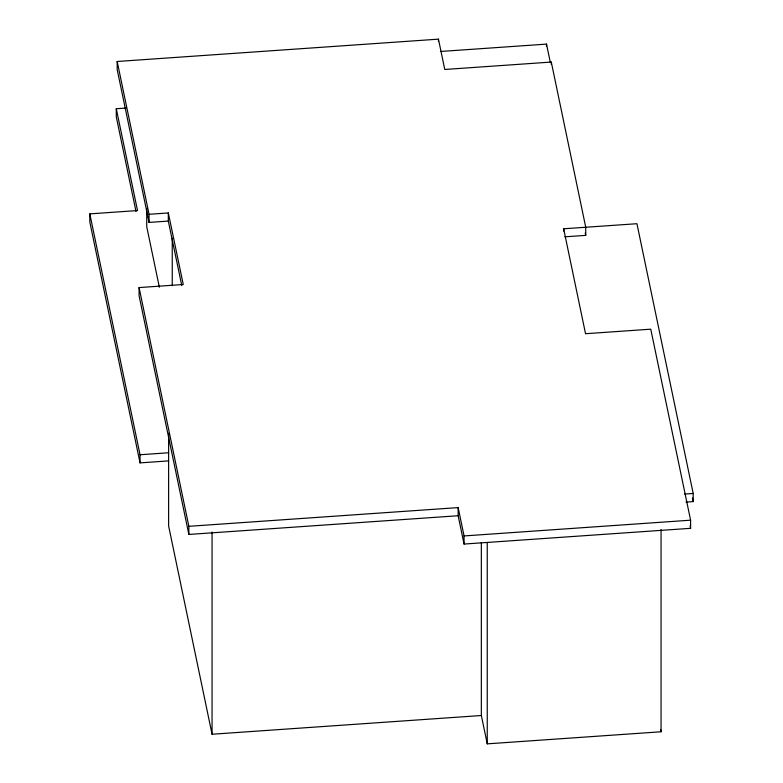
<?xml version="1.0" encoding="UTF-8"?>
<svg xmlns="http://www.w3.org/2000/svg" width="783" height="783" viewBox="0 0 783 783"><rect width="100%" height="100%" fill="white"/><g stroke="black" fill="none" stroke-linecap="round" stroke-linejoin="round"><path stroke-width="1.17" d="M181.754 285.482L168.325 221.08L149.054 222.421L117.186 69.609L117.186 61.485L438.451 39.15L444.773 69.472L551.291 62.063L585.733 227.236L585.733 235.37L564.807 236.818M440.438 51.482L546.514 44.112L550.263 62.072M136.036 211.586L116.285 116.853L116.285 108.729L126.014 108.044M168.619 460.893L140.04 462.88L89.81 222.01L89.81 213.876L137.524 210.558L116.285 108.729M117.186 61.485L149.054 214.288L168.325 212.956L183.251 284.503L139.08 287.576L139.08 295.71L188.86 534.446L458.153 515.733L464.055 544.058L690.596 528.319L690.596 520.186L650.761 329.183L585.537 333.715L563.652 228.773L636.941 223.713L693.19 493.466L693.19 501.6L685.898 502.109M89.81 213.876L140.04 454.747L168.619 452.76M139.08 287.576L188.86 526.313L458.153 507.599L464.055 535.934L464.055 544.058M684.685 494.063L693.19 493.466M464.055 535.934L690.596 520.186M168.619 433.273L168.619 525.941L212.056 734.239L481.339 715.515L487.251 743.85L661.048 731.772L661.048 529.533M692.446 498.017L693.19 501.6M690.097 525.931L690.596 528.319M585.234 232.972L585.733 235.37M660.558 729.394L661.048 731.772M159.36 287.253L146.724 226.659L146.724 208.405M563.652 228.773L563.652 231.093M551.291 62.063L551.291 64.392M546.514 44.112L546.514 46.432M487.251 542.834L487.251 743.85M481.339 542.502L481.339 715.515M458.153 507.599L458.153 515.733M438.451 39.15L438.451 41.47M212.056 532L212.056 734.239M188.86 526.313L188.86 534.446M172.24 238.238L172.24 285.717M168.325 212.956L168.325 221.08M149.054 214.288L149.054 222.421M140.04 454.747L140.04 462.88"/></g></svg>
